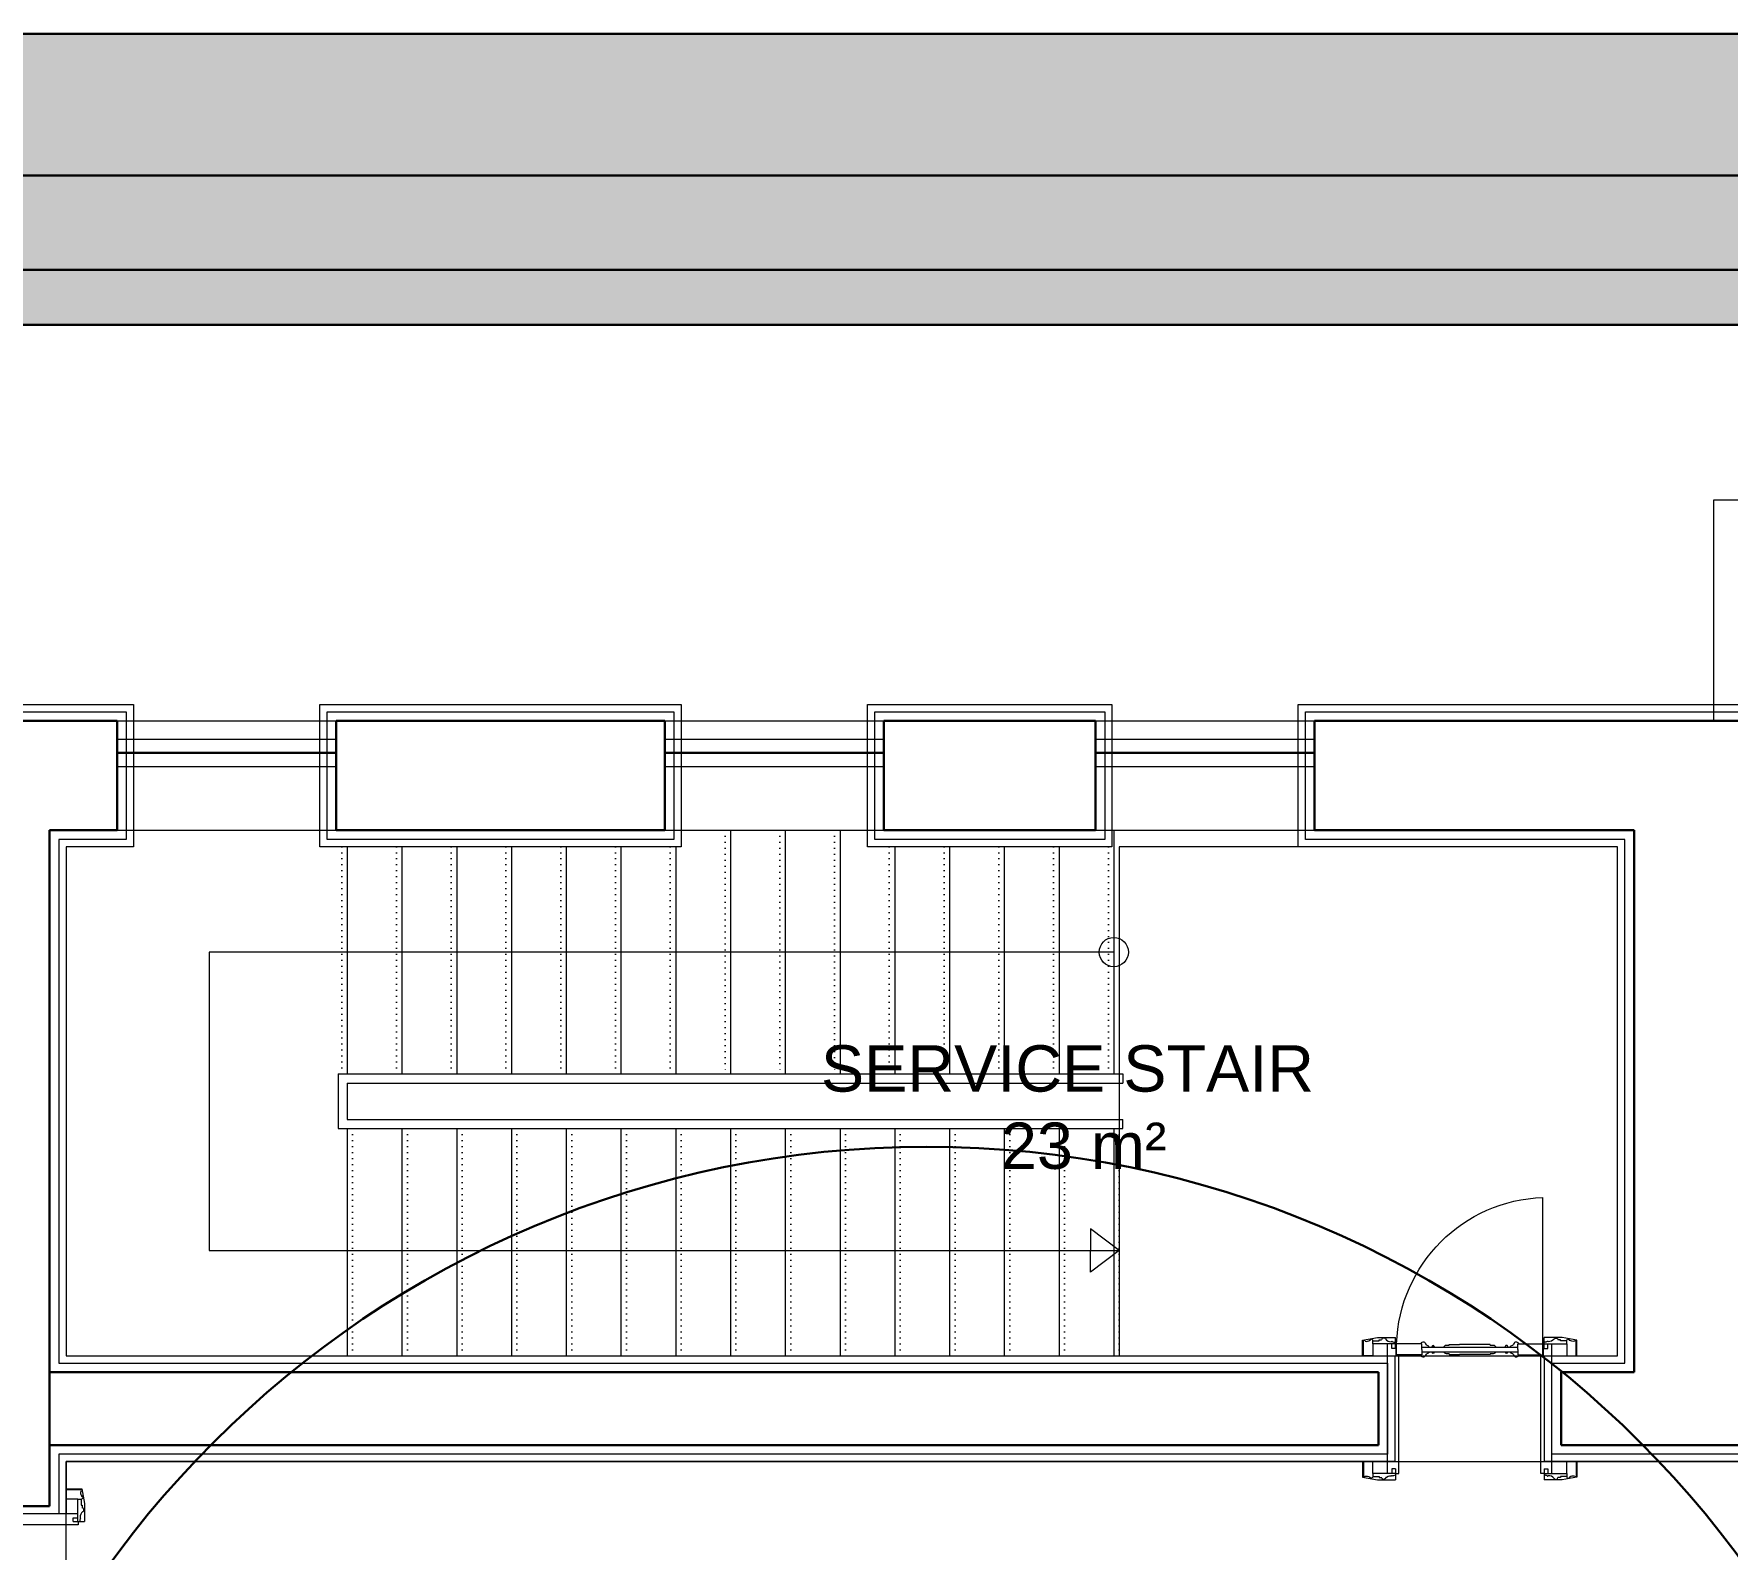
# Model space of a CAD drawing. Header units: millimetres. Extents: x 4346 to 24970, y -10214 to -5839.
# Drawn here: x 20194 to 21122, y -6812 to -5981 of the extents above; entities that cross this region are included whole.
import ezdxf

# ---------------------------------------------------------------- set-up
doc = ezdxf.new("R2010")
doc.units = ezdxf.units.MM
doc.linetypes.add('A190-SU-10.01-01_R01$0$DOT2', pattern=[3.175, 0, -3.175])
for name, color, linetype, lineweight in [('a_merdiven', 115, 'Continuous', 0), ('Duvar', 7, 'Continuous', 30), ('duvar mevcut', 55, 'Continuous', 30), ('QAPI_UST_KESIM', 1, 'Continuous', 5), ('WL - ALÇIPAN KAPLAMA', 30, 'Continuous', 15), ('YAZıMAHAL', 152, 'Continuous', 20)]:
    doc.layers.add(name, color=color, linetype=linetype, lineweight=lineweight)
doc.layers.add('a_mermer', color=143, linetype='Continuous', lineweight=0, transparency=0.2)
doc.layers.add('a_parke', color=35, linetype='Continuous', lineweight=0, transparency=0.2)
doc.styles.add('STYLUS BT', font='stylu.ttf')

# ---------------------------------------------------------------- blocks, each defined once
blk = doc.blocks.new('kapipervaz')
at = {"layer": 'QAPI_UST_KESIM'}
for p, q in [((76393.16, 185959.7), (76395.21, 185959.7)), ((76393.16, 185959.7), (76393.16, 185956.27)), ((76393.16, 185957.15), (76405.57, 185957.15)), ((76395.21, 185959.7), (76395.21, 185957.15)), ((76402.17, 185954.91), (76400.77, 185954.91)), ((76405.57, 185955.48), (76402.17, 185955.48)), ((76402.17, 185955.48), (76402.17, 185954.91)), ((76405.57, 185957.19), (76405.57, 185963.68)), ((76405.57, 185963.68), (76410.76, 185963.68)), ((76405.57, 185957.19), (76405.57, 185955.48)), ((76405.57, 185955.48), (76405.57, 185955.09)), ((76407, 185955.05), (76407.19, 185955.05)), ((76410.76, 185963.68), (76410.76, 185955.68))]:
    blk.add_line(p, q, dxfattribs=at)
for centre, radius, start, end in [((76393.31, 185956.29), 0.154, 164.59434, 245.86062), ((76393.66, 185953.57), 2.61, 60.47103, 98.93763), ((76395.16, 185956.01), 0.275, 217.02219, 348.70515), ((76395.72, 185952.35), 3.62, 35.94994, 94.60262), ((76399.63, 185955.07), 1.15, 211.46552, 352.04439), ((76406.3, 185955.34), 0.766, 199.21354, 337.6241), ((76409.03, 185953.04), 2.73, 74.45502, 132.34617), ((76410.26, 185955.8), 0.516, 194.68712, 347.13283)]:
    blk.add_arc(centre, radius, start, end, dxfattribs=at)
blk = doc.blocks.new('papuc1')
at = {"layer": 'QAPI_UST_KESIM'}
for p, q in [((76393.19, 185928.57), (76401.29, 185930.07)), ((76393.19, 185920.01), (76393.19, 185928.57)), ((76401.29, 185930.07), (76411.19, 185930.07)), ((76411.19, 185925.71), (76411.19, 185930.07))]:
    blk.add_line(p, q, dxfattribs=at)
blk = doc.blocks.new('k19')
at = {"layer": 'QAPI_UST_KESIM'}
for p, q in [((-83.9, -33.25), (-83.9, 37.85)), ((-79, 31.75), (-79, 37.85)), ((-79, 37.8), (-79, 31.8)), ((-65.22, 37.8), (-79, 37.8)), ((-65.22, 34.71), (-65.22, 37.8)), ((-62.9, 37.89), (-63.21, 37.89)), ((-50.16, 37.19), (-50.16, 37.5)), ((-50.16, 37.5), (-33.32, 37.5)), ((-27.68, 37.5), (-33.32, 37.5)), ((-27.68, 37.19), (-27.68, 37.5)), ((-14.9, 37.89), (-14.59, 37.89)), ((-12.58, 37.8), (1.2, 37.8)), ((-12.58, 34.71), (-12.58, 37.8)), ((1.2, 31.8), (1.2, 37.85)), ((6.1, -33.25), (6.1, 37.85)), ((-79.2, 31.25), (-77.8, 31.25)), ((-65.22, 31.8), (-79, 31.8)), ((-77.8, -33.25), (-77.8, 31.25)), ((-12.61, 36), (-65.22, 36)), ((-65.22, 34.81), (-65.22, 31.8)), ((-12.61, 33.52), (-65.22, 33.52)), ((-62.9, 31.64), (-63.21, 31.64)), ((-61.26, 36), (-61.26, 36.58)), ((-61.26, 33.52), (-61.26, 32.95)), ((-50.16, 32.34), (-50.16, 32.02)), ((-50.16, 32.02), (-33.32, 32.02)), ((-27.68, 32.02), (-33.32, 32.02)), ((-27.68, 32.34), (-27.68, 32.02)), ((-16.54, 36), (-16.54, 36.58)), ((-16.54, 33.52), (-16.54, 32.95)), ((-14.9, 31.64), (-14.59, 31.64)), ((-12.58, 34.81), (-12.58, 31.8)), ((-12.58, 31.8), (1.2, 31.8)), ((0, -33.25), (0, 31.25)), ((1.4, 31.25), (0, 31.25)), ((-79.6, -33.25), (-77.8, -33.25)), ((1.8, -33.25), (0, -33.25))]:
    blk.add_line(p, q, dxfattribs=at)
for points in [[(-79, 37.85), (-79, 118.05)], [(-79.6, 37.83), (-79.2, 37.83), (-79.2, 31.25)], [(1.4, 31.25), (1.4, 37.83), (1.8, 37.83)]]:
    blk.add_lwpolyline(points, dxfattribs=at)
for points in [[(-59.79, 36), (-59.79, 36.5), (-59.54, 36.5, -1), (-58.54, 36.5), (-58.29, 36.5), (-58.29, 36)], [(-59.79, 33.52), (-59.79, 33.02), (-59.54, 33.02, 1), (-58.54, 33.02), (-58.29, 33.02), (-58.29, 33.52)], [(-19.54, 35.98), (-19.54, 36.48), (-19.29, 36.48, -1), (-18.29, 36.48), (-18.04, 36.48), (-18.04, 35.98)], [(-19.54, 33.55), (-19.54, 33.05), (-19.29, 33.05, 1), (-18.29, 33.05), (-18.04, 33.05), (-18.04, 33.55)]]:
    blk.add_lwpolyline(points, format="xyb", dxfattribs=at)
for centre, radius, start, end in [((-81.83, 35.03), 83.07, 1.94976, 88.05024), ((-64.4, 37.77), 1.2, 5.60227, 180.48035), ((-61.02, 38.56), 2, 199.67608, 263.2827), ((-51.53, 35.25), 1.92, 94.51434, 156.65142), ((-50.74, 24.11), 13.1, 87.45, 94.10206), ((-27.09, 24.11), 13.1, 85.89794, 92.55), ((-26.31, 35.25), 1.92, 23.34858, 85.48566), ((-16.78, 38.56), 2, 276.7173, 340.32392), ((-13.4, 37.77), 1.2, 359.51965, 174.39773), ((-64.4, 31.75), 1.2, 179.51965, 354.39773), ((-61.02, 30.96), 2, 96.7173, 160.32392), ((-51.53, 34.27), 1.92, 203.34858, 265.48566), ((-50.74, 45.42), 13.1, 265.89794, 272.55), ((-27.09, 45.42), 13.1, 267.45, 274.10206), ((-26.31, 34.27), 1.92, 274.51434, 336.65142), ((-16.78, 30.96), 2, 19.67608, 83.2827), ((-13.4, 31.75), 1.2, 185.60227, 0.48035)]:
    blk.add_arc(centre, radius, start, end, dxfattribs=at)
at = {"layer": 'QAPI_UST_KESIM', "extrusion": (0, 0, -1), "xscale": -1, "zscale": -1}
for name, p in [('papuc1', (76490.79, -185888.71)), ('kapipervaz', (76391.36, -185990.38))]:
    blk.add_blockref(name, p, dxfattribs=at)
at = {"layer": 'QAPI_UST_KESIM', "extrusion": (0, 0, -1), "xscale": -1, "zscale": -1, "rotation": 180}
for name, p in [('kapipervaz', (-76313.56, 185994.98)), ('papuc1', (-76412.99, 185893.31))]:
    blk.add_blockref(name, p, dxfattribs=at)
at = {"layer": 'QAPI_UST_KESIM', "xscale": -1, "rotation": 180}
for name, p in [('kapipervaz', (-76391.36, 185994.98)), ('papuc1', (-76490.79, 185893.31))]:
    blk.add_blockref(name, p, dxfattribs=at)
at = {"layer": 'QAPI_UST_KESIM', "xscale": -1}
for name, p in [('papuc1', (76412.99, -185888.71)), ('kapipervaz', (76313.56, -185990.38))]:
    blk.add_blockref(name, p, dxfattribs=at)

msp = doc.modelspace()

# ---------------------------------------------------------------- hatches: boundary and pattern name
at = {"layer": 'Duvar'}
h = msp.add_hatch(color=256, dxfattribs=at)
h.dxf.hatch_style = 1
h.paths.add_polyline_path([(19061.44, -10136.77), (24892.44, -10136.77), (24892.44, -6058.85), (19061.44, -6058.85)], flags=16)
h.paths.add_polyline_path([(18983.88, -10214.33), (24970, -10214.33), (24970, -5981.29), (18983.88, -5981.29)])
at = {"layer": 'Duvar', "true_color": 0x636466}
h = msp.add_hatch(color=251, dxfattribs=at)
h.dxf.hatch_style = 1
h.paths.add_polyline_path([(19113.15, -10085.06), (24840.73, -10085.06), (24840.73, -6110.56), (19113.15, -6110.56)], flags=16)
h.paths.add_polyline_path([(19061.44, -10136.77), (24892.44, -10136.77), (24892.44, -6058.85), (19061.44, -6058.85)])
at = {"layer": 'Duvar'}
h = msp.add_hatch(color=256, dxfattribs=at)
h.dxf.hatch_style = 1
h.paths.add_polyline_path([(19143.32, -10054.89), (24810.56, -10054.89), (24810.56, -6140.73), (19143.32, -6140.73)], flags=16)
h.paths.add_polyline_path([(19113.15, -10085.06), (24840.73, -10085.06), (24840.73, -6110.56), (19113.15, -6110.56)])

# ---------------------------------------------------------------- linework, layer by layer
at = {"color": 5, "lineweight": 0}
for p, q in [((20239.5, -6357.78), (20359.5, -6357.78)), ((20539.5, -6357.78), (20659.5, -6357.78)), ((20775.5, -6357.78), (20895.5, -6357.78)), ((20239.5, -6367.78), (20359.5, -6367.78)), ((20539.5, -6367.78), (20659.5, -6367.78)), ((20775.5, -6367.78), (20895.5, -6367.78)), ((20239.5, -6382.78), (20359.5, -6382.78)), ((20539.5, -6382.78), (20659.5, -6382.78)), ((20775.5, -6382.78), (20895.5, -6382.78)), ((20239.5, -6417.78), (20359.5, -6417.78)), ((20539.5, -6417.78), (20659.5, -6417.78)), ((20775.5, -6417.78), (20895.5, -6417.78))]:
    msp.add_line(p, q, dxfattribs=at)
at = {"color": 5, "lineweight": 30}
for p, q in [((20239.5, -6375.28), (20359.5, -6375.28)), ((20539.5, -6375.28), (20659.5, -6375.28)), ((20775.5, -6375.28), (20895.5, -6375.28))]:
    msp.add_line(p, q, dxfattribs=at)
at = {"lineweight": 5}
msp.add_lwpolyline([(21995, -6357.78), (21995, -6236.78), (21114, -6236.78), (21114, -6357.78)], dxfattribs=at)
at = {"layer": 'a_merdiven', "color": 6}
for p, q in [((20360.5, -6551.28), (20790.5, -6551.28)), ((20360.5, -6551.28), (20360.5, -6581.28)), ((20365.5, -6556.28), (20790.5, -6556.28)), ((20790.5, -6551.28), (20790.5, -6556.28)), ((20365.5, -6576.28), (20790.5, -6576.28)), ((20790.5, -6581.28), (20790.5, -6576.28)), ((20360.5, -6581.28), (20790.5, -6581.28))]:
    msp.add_line(p, q, dxfattribs=at)
at = {"layer": 'a_merdiven', "color": 31, "linetype": 'A190-SU-10.01-01_R01$0$DOT2', "true_color": 0xfecc66}
for points in [[(20572.5, -6417.78), (20572.5, -6551.28)], [(20602.5, -6417.78), (20602.5, -6551.28)], [(20632.5, -6417.78), (20632.5, -6551.28)], [(20362.5, -6426.78), (20362.5, -6551.28)], [(20392.5, -6426.78), (20392.5, -6551.28)], [(20422.5, -6426.78), (20422.5, -6551.28)], [(20452.5, -6426.78), (20452.5, -6551.28)], [(20482.5, -6426.78), (20482.5, -6551.28)], [(20512.5, -6426.78), (20512.5, -6551.28)], [(20542.5, -6426.78), (20542.5, -6551.28)], [(20662.5, -6426.78), (20662.5, -6551.28)], [(20692.5, -6426.78), (20692.5, -6551.28)], [(20722.5, -6426.78), (20722.5, -6551.28)], [(20752.5, -6426.78), (20752.5, -6551.28)], [(20782.5, -6426.78), (20782.5, -6551.28)], [(20368.5, -6581.28), (20368.5, -6705.78)], [(20398.5, -6581.28), (20398.5, -6705.78)], [(20428.5, -6581.28), (20428.5, -6705.78)], [(20458.5, -6581.28), (20458.5, -6705.78)], [(20488.5, -6581.28), (20488.5, -6705.78)], [(20518.5, -6581.28), (20518.5, -6705.78)], [(20548.5, -6581.28), (20548.5, -6705.78)], [(20578.5, -6581.28), (20578.5, -6705.78)], [(20608.5, -6581.28), (20608.5, -6705.78)], [(20638.5, -6581.28), (20638.5, -6705.78)], [(20668.5, -6581.28), (20668.5, -6705.78)], [(20698.5, -6581.28), (20698.5, -6705.78)], [(20728.5, -6581.28), (20728.5, -6705.78)], [(20758.5, -6581.28), (20758.5, -6705.78)], [(20788.5, -6581.28), (20788.5, -6705.78)]]:
    msp.add_lwpolyline(points, dxfattribs=at)
at = {"layer": 'a_merdiven'}
for points in [[(20575.5, -6417.78), (20575.5, -6551.28)], [(20605.5, -6417.78), (20605.5, -6551.28)], [(20635.5, -6417.78), (20635.5, -6551.28)], [(20785.5, -6417.78), (20785.5, -6551.28)], [(20365.5, -6426.78), (20365.5, -6551.28)], [(20395.5, -6426.78), (20395.5, -6551.28)], [(20425.5, -6426.78), (20425.5, -6551.28)], [(20455.5, -6426.78), (20455.5, -6551.28)], [(20485.5, -6426.78), (20485.5, -6551.28)], [(20515.5, -6426.78), (20515.5, -6551.28)], [(20545.5, -6426.78), (20545.5, -6551.28)], [(20665.5, -6426.78), (20665.5, -6551.28)], [(20695.5, -6426.78), (20695.5, -6551.28)], [(20725.5, -6426.78), (20725.5, -6551.28)], [(20755.5, -6426.78), (20755.5, -6551.28)], [(20365.5, -6581.28), (20365.5, -6705.78)], [(20395.5, -6581.28), (20395.5, -6705.78)], [(20425.5, -6581.28), (20425.5, -6705.78)], [(20455.5, -6581.28), (20455.5, -6705.78)], [(20485.5, -6581.28), (20485.5, -6705.78)], [(20515.5, -6581.28), (20515.5, -6705.78)], [(20545.5, -6581.28), (20545.5, -6705.78)], [(20575.5, -6581.28), (20575.5, -6705.78)], [(20605.5, -6581.28), (20605.5, -6705.78)], [(20635.5, -6581.28), (20635.5, -6705.78)], [(20665.5, -6581.28), (20665.5, -6705.78)], [(20695.5, -6581.28), (20695.5, -6705.78)], [(20725.5, -6581.28), (20725.5, -6705.78)], [(20755.5, -6581.28), (20755.5, -6705.78)], [(20785.5, -6581.28), (20785.5, -6705.78)]]:
    msp.add_lwpolyline(points, dxfattribs=at)
at = {"layer": 'a_merdiven', "color": 6}
for points in [[(20785.5, -6484.53), (20289.93, -6484.53), (20289.93, -6648.03), (20788.5, -6648.03)], [(20365.5, -6556.28), (20365.5, -6576.28)], [(20788.5, -6648.03), (20772.66, -6636.2), (20772.66, -6648.03)], [(20788.5, -6648.03), (20772.66, -6659.86), (20772.66, -6648.03)]]:
    msp.add_lwpolyline(points, dxfattribs=at)
msp.add_circle((20785.5, -6484.53), 8, dxfattribs=at)
at = {"layer": 'a_mermer'}
msp.add_lwpolyline([(21061.5, -6426.78), (20788.5, -6426.78), (20788.5, -6705.78), (21061.5, -6705.78)], close=True, dxfattribs=at)
msp.add_lwpolyline([(20211.5, -6791.78), (20211.5, -6791.78), (20211.5, -6763.78), (21447.5, -6763.78), (21447.5, -6677.78), (21483, -6677.78), (21483, -6619.78), (21447.5, -6619.78), (21447.5, -6465.78), (21645.5, -6465.78), (21645.5, -6619.78), (21610, -6619.78), (21610, -6677.78), (21645.5, -6677.78), (21645.5, -6763.78), (21961.5, -6763.78), (21961.5, -6921.78), (21952.5, -6921.78), (21952.5, -6991.78), (21100.5, -6991.78), (21100.5, -6921.78), (20211.5, -6921.78), (20211.5, -6791.78)], dxfattribs=at)
at = {"layer": 'Duvar'}
for points in [[(18983.88, -10214.33), (24970, -10214.33), (24970, -5981.29), (18983.88, -5981.29)], [(19061.44, -10136.77), (24892.44, -10136.77), (24892.44, -6058.85), (19061.44, -6058.85)], [(19113.15, -10085.06), (24840.73, -10085.06), (24840.73, -6110.56), (19113.15, -6110.56)], [(19143.32, -10054.89), (24810.56, -10054.89), (24810.56, -6140.73), (19143.32, -6140.73)]]:
    msp.add_lwpolyline(points, close=True, dxfattribs=at)
msp.add_circle((20683.08, -7143.74), 552.5, dxfattribs=at)
at = {"layer": 'duvar mevcut', "lineweight": 30}
for p, q in [((20930.5, -6714.78), (20930.5, -6754.78)), ((21030.5, -6714.78), (21030.5, -6754.78))]:
    msp.add_line(p, q, dxfattribs=at)
for points in [[(20091.5, -6357.78), (20239.5, -6357.78)], [(20239.5, -6357.78), (20239.5, -6417.78)], [(20359.5, -6357.78), (20539.5, -6357.78)], [(20359.5, -6357.78), (20359.5, -6417.78)], [(20539.5, -6357.78), (20539.5, -6417.78)], [(20659.5, -6357.78), (20775.5, -6357.78)], [(20659.5, -6357.78), (20659.5, -6417.78)], [(20775.5, -6357.78), (20775.5, -6417.78)], [(20895.5, -6357.78), (21147.5, -6357.78)], [(20895.5, -6357.78), (20895.5, -6417.78)], [(20202.5, -6417.78), (20202.5, -6788.26)], [(20202.5, -6417.78), (20239.5, -6417.78)], [(20359.5, -6417.78), (20539.5, -6417.78)], [(20659.5, -6417.78), (20775.5, -6417.78)], [(20895.5, -6417.78), (21070.5, -6417.78)], [(21070.5, -6417.78), (21070.5, -6714.78)], [(20202.5, -6714.78), (20930.5, -6714.78)], [(21030.5, -6714.78), (21070.5, -6714.78)], [(20202.5, -6754.78), (20930.5, -6754.78)], [(21030.5, -6754.78), (21176.5, -6754.78)], [(20162.5, -6788.26), (20202.5, -6788.26)]]:
    msp.add_lwpolyline(points, dxfattribs=at)
at = {"layer": 'QAPI_UST_KESIM'}
for p, q in [((20218.06, -6792.38), (20146.95, -6792.38)), ((20218.06, -6798.48), (20153.55, -6798.48)), ((20218.06, -6796.68), (20218.06, -6798.48))]:
    msp.add_line(p, q, dxfattribs=at)
at = {"layer": 'WL - ALÇIPAN KAPLAMA'}
for points in [[(20153.5, -6792.38), (20153.5, -6426.78), (20082.5, -6426.78), (20082.5, -6348.78), (20248.5, -6348.78), (20248.5, -6426.78), (20211.5, -6426.78), (20211.5, -6705.78), (20939.5, -6705.78), (20939.5, -6763.78), (20211.5, -6763.78), (20211.5, -6792.38)], [(20157.5, -6792.38), (20157.5, -6422.78), (20086.5, -6422.78), (20086.5, -6352.78), (20244.5, -6352.78), (20244.5, -6422.78), (20207.5, -6422.78), (20207.5, -6709.78), (20935.5, -6709.78), (20935.5, -6759.78), (20207.5, -6759.78), (20207.5, -6792.38)], [(21176.5, -6763.78), (21021.5, -6763.78), (21021.5, -6705.78), (21061.5, -6705.78), (21061.5, -6426.78), (20886.5, -6426.78), (20886.5, -6348.78), (21156.5, -6348.78)], [(21176.5, -6759.78), (21025.5, -6759.78), (21025.5, -6709.78), (21065.5, -6709.78), (21065.5, -6422.78), (20890.5, -6422.78), (20890.5, -6352.78), (21152.5, -6352.78)]]:
    msp.add_lwpolyline(points, dxfattribs=at)
for points in [[(20548.5, -6426.78), (20350.5, -6426.78), (20350.5, -6348.78), (20548.5, -6348.78)], [(20544.5, -6422.78), (20354.5, -6422.78), (20354.5, -6352.78), (20544.5, -6352.78)], [(20784.5, -6426.78), (20650.5, -6426.78), (20650.5, -6348.78), (20784.5, -6348.78)], [(20780.5, -6422.78), (20654.5, -6422.78), (20654.5, -6352.78), (20780.5, -6352.78)]]:
    msp.add_lwpolyline(points, close=True, dxfattribs=at)

# ---------------------------------------------------------------- block references
at = {"layer": 'a_parke', "xscale": -1}
msp.add_blockref('k19', (20941.6, -6737.08), dxfattribs=at)
at = {"layer": 'QAPI_UST_KESIM'}
for name, p, rotation in [('papuc1', (-165708.51, 69614.52), 270), ('kapipervaz', (206175.18, -83189.84), 89.99999999999997)]:
    msp.add_blockref(name, p, dxfattribs=dict(at, rotation=rotation))

# ---------------------------------------------------------------- texts
at = {"layer": 'YAZıMAHAL', "lineweight": 5, "insert": (20516.62, -6535.61), "char_height": 25.4016, "width": 621.8881, "attachment_point": 1, "style": 'STYLUS BT'}
msp.add_mtext('{\\fArial|b0|i0|c162|p34;           SERVICE STAIR \\P                     \\C1;23 m²}', dxfattribs=at)

doc.saveas('drawing.dxf')
